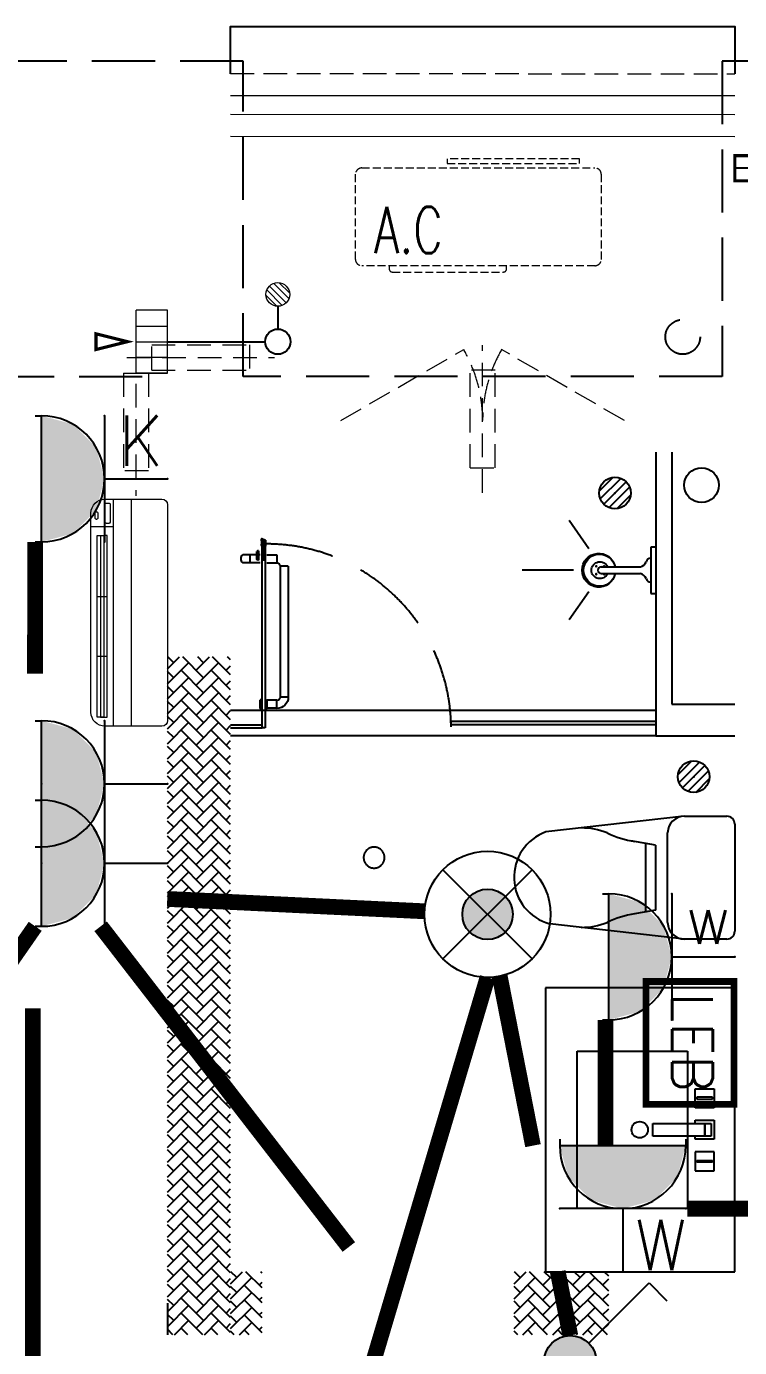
# Model space of a CAD drawing. Extents: x 3443499 to 7125205, y -1700016 to -264854.
# Drawn here: x 3692161 to 3694425, y -861485 to -857294 of the extents above; entities that cross this region are included whole.
import ezdxf
from ezdxf.enums import TextEntityAlignment as Align

# ---------------------------------------------------------------- set-up
doc = ezdxf.new("R2010")
doc.units = 0
doc.header["$LTSCALE"] = 1000
doc.header["$MEASUREMENT"] = 0
for name, pattern in [('__DASH', [0.35, 0.25, -0.1]), ('DASH', [0.35, 0.25, -0.1]), ('HIDDEN', [0.375, 0.25, -0.125])]:
    doc.linetypes.add(name, pattern=pattern)
doc.layers.get('0').update_dxf_attribs({"linetype": 'CONTINUOUS'})
for name, color, linetype in [('!校对', 2, 'CONTINUOUS'), ('EQUIP-插座', 3, 'CONTINUOUS'), ('EQUIP-照明', 3, 'CONTINUOUS'), ('IP-bath&kitchen-JOHNSON', 4, 'CONTINUOUS'), ('LVTRY', 252, 'CONTINUOUS'), ('P-bath&kitchen-JOHNSON', 4, 'CONTINUOUS'), ('TEL_TEXT', 7, 'CONTINUOUS'), ('VPIPE-中水', 122, 'CONTINUOUS'), ('VPIPE-凝结', 150, 'CONTINUOUS'), ('VPIPE-雨水', 4, 'DASH'), ('WIRE-照明', 2, 'CONTINUOUS'), ('保温', 6, 'CONTINUOUS'), ('机电标识类', 1, 'CONTINUOUS'), ('污水', 3, 'CONTINUOUS'), ('看线', 185, 'CONTINUOUS')]:
    doc.layers.add(name, color=color, linetype=linetype)
for name, color, linetype, lineweight in [('EQUIP-消防', 3, 'CONTINUOUS', 20), ('EQUIP_地漏', 7, 'CONTINUOUS', 18), ('WINDOW', 146, 'CONTINUOUS', 20), ('平面-分水线', 189, 'CONTINUOUS', 15), ('平面-栏杆', 56, 'CONTINUOUS', 15), ('平面-看线', 252, 'CONTINUOUS', 15), ('平面-空调室内机', 176, 'CONTINUOUS', 9), ('平面-空调预留孔', 252, 'CONTINUOUS', 15)]:
    doc.layers.add(name, color=color, linetype=linetype, lineweight=lineweight)
doc.styles.add('_TCH_DIM', font='SIMPLEX', dxfattribs={"bigfont": 'GBCBIG'})
doc.styles.add('_TEL_DIM', font='SIMPLEX', dxfattribs={"width": 0.8, "height": 3.5, "bigfont": 'HZTXT'})
doc.styles.add('DIM_FONT', font='SIMPLEX', dxfattribs={"width": 0.7, "bigfont": 'GBCBIG'})
doc.styles.get("Standard").update_dxf_attribs({"font": 'gbenor.shx', "bigfont": 'gbcbig.shx'})

# ---------------------------------------------------------------- blocks, each defined once
blk = doc.blocks.new('$equip$00001149')
for p, q in [((-0.354, 0.354), (0.354, -0.354)), ((0.354, 0.354), (-0.354, -0.354))]:
    blk.add_line(p, q)
for radius in [0.5, 0.2]:
    blk.add_circle((0, 0), radius)
for points in [[(-0.1, 0.173), (0.1, 0.173), (-0.173, 0.1), (0.173, 0.1)], [(0, 0.2), (0, 0.2), (-0.1, 0.173), (0.1, 0.173)], [(-0.173, 0.1), (0.173, 0.1), (-0.2, 0), (0.2, 0)], [(-0.173, -0.1), (0.173, -0.1), (-0.2, 0), (0.2, 0)], [(-0.1, -0.173), (0.1, -0.173), (-0.173, -0.1), (0.173, -0.1)], [(0, -0.2), (0, -0.2), (-0.1, -0.173), (0.1, -0.173)]]:
    blk.add_solid(points)
at = {"flags": 9}
blk.add_attdef('A', (0, 0), '', height=0.00002, dxfattribs=at)
blk = doc.blocks.new('$equip$00001962')
for p, q in [((0.147, 0.356), (0.625, 0.833)), ((0.625, 0.833), (0.766, 0.692))]:
    blk.add_line(p, q)
blk.add_circle((0, 0.208), 0.208)
for p in [(0, 0.417), (-0.208, 0.208), (0.208, 0.208), (0, 0)]:
    blk.add_point(p)
for points in [[(-0.104, 0.389), (0.104, 0.389), (-0.18, 0.313), (0.18, 0.313)], [(0, 0.417), (0, 0.417), (-0.104, 0.389), (0.104, 0.389)], [(-0.18, 0.313), (0.18, 0.313), (-0.208, 0.208), (0.208, 0.208)], [(-0.18, 0.104), (0.18, 0.104), (-0.208, 0.208), (0.208, 0.208)], [(-0.104, 0.028), (0.104, 0.028), (-0.18, 0.104), (0.18, 0.104)], [(0, 0), (0, 0), (-0.104, 0.028), (0.104, 0.028)]]:
    blk.add_solid(points)
at = {"layer": 'TEL_TEXT', "style": '_TEL_DIM', "flags": 1}
blk.add_attdef('A', text='', height=0.00002, dxfattribs=at).set_placement((0, 0), align=Align.MIDDLE_CENTER)
blk = doc.blocks.new('$equip$00001764')
for p, q in [((-0.5, 1.05), (-0.5, 1)), ((0.5, 1.05), (0.5, 1)), ((-0.5, 1), (0.5, 1)), ((0.5, 0.5), (-0.5, 0.5)), ((0, 0.5), (0, 0))]:
    blk.add_line(p, q)
blk.add_arc((0, 1), 0.5, 180, 0)
for p in [(-0.5, 0.5), (0.5, 0.5), (0, 0)]:
    blk.add_point(p)
for points in [[(0.433, 0.75), (-0.433, 0.75), (0.5, 1), (-0.5, 1)], [(0.25, 0.567), (-0.25, 0.567), (0.433, 0.75), (-0.433, 0.75)], [(0, 0.5), (0, 0.5), (0.25, 0.567), (-0.25, 0.567)]]:
    blk.add_solid(points)
at = {"color": 7, "style": '_TEL_DIM'}
blk.add_attdef('$TEXT$', text='', height=0.4, dxfattribs=at).set_placement((0.303, 0.211), align=Align.MIDDLE_CENTER)
at = {"color": 7, "style": '_TEL_DIM', "flags": 1}
blk.add_attdef('A', text='', height=0.00002, dxfattribs=at).set_placement((0, 0), align=Align.MIDDLE_CENTER)
blk = doc.blocks.new('A$C09840549')
at = {"layer": 'EQUIP-消防'}
for p, q in [((94.2, 325.2), (-268.5, 325.2)), ((94.2, 65.2), (94.2, 325.2)), ((-268.5, 65.2), (94.2, 65.2))]:
    blk.add_line(p, q, dxfattribs=at)
at = {"layer": 'EQUIP-消防', "const_width": 20}
blk.add_lwpolyline([(-268.5, 325.2), (94.2, 325.2), (94.2, 65.2), (-268.5, 65.2), (-268.5, 325.2), (94.2, 325.2)], dxfattribs=at)
at = {"layer": 'EQUIP-消防'}
for p in [(-8.5, 325.2), (94.2, 195.2), (-8.5, 65.2)]:
    blk.add_point(p, dxfattribs=at)
at = {"layer": 'EQUIP-消防', "style": '_TEL_DIM'}
blk.add_attdef('I/O', text='', height=120, dxfattribs=at).set_placement((-85.4, 202.3), align=Align.MIDDLE_CENTER)
at = {"layer": 'EQUIP-消防', "style": '_TEL_DIM', "flags": 1}
blk.add_attdef('A', text='', height=0.008, dxfattribs=at).set_placement((-8.5, 65.2), align=Align.MIDDLE_CENTER)
blk = doc.blocks.new('$equip$00001237')
for p, q in [((-0.5, 1.05), (-0.5, 1)), ((0.5, 1.05), (0.5, 1)), ((-0.5, 1), (0.5, 1)), ((0.5, 0.5), (-0.5, 0.5)), ((0, 0.5), (0, 0))]:
    blk.add_line(p, q)
blk.add_arc((0, 1), 0.5, 180, 0)
for p in [(0, 1), (-0.5, 0.5), (0.5, 0.5), (0, 0)]:
    blk.add_point(p)
for points in [[(0.433, 0.75), (-0.433, 0.75), (0.5, 1), (-0.5, 1)], [(0.25, 0.567), (-0.25, 0.567), (0.433, 0.75), (-0.433, 0.75)], [(0, 0.5), (0, 0.5), (0.25, 0.567), (-0.25, 0.567)]]:
    blk.add_solid(points)
at = {"flags": 9}
blk.add_attdef('A', (0, 0), '', height=0.00002, dxfattribs=at)
blk = doc.blocks.new('dongkong')
at = {"layer": '平面-空调预留孔', "color": 8, "linetype": 'HIDDEN', "ltscale": 0.3}
for p, q in [((-603796, 210899.9), (-603796, 210431.5)), ((-603836, 210821), (-603836, 210510.8)), ((-603836, 210821), (-603756, 210821)), ((-603756, 210821), (-603756, 210510.8))]:
    blk.add_line(p, q, dxfattribs=at)
blk.add_lwpolyline([(-603756, 210510.8), (-603836, 210510.8)], dxfattribs=at)
blk = doc.blocks.new('rtyryrtyeeretee')
at = {"layer": '平面-空调预留孔', "color": 252, "linetype": 'DASH', "ltscale": 0.1}
for p, q in [((669748.9, 343882), (669748.9, 343872)), ((669758.9, 343862), (670111.7, 343862)), ((670121.7, 343872), (670121.7, 343882))]:
    blk.add_line(p, q, dxfattribs=at)
blk.add_lwpolyline([(670402, 343882), (669662, 343882, -0.414214), (669642, 343902), (669642, 344172, -0.414214), (669662, 344192), (670402, 344192, -0.414214), (670422, 344172), (670422, 343902, -0.414214)], format="xyb", close=True, dxfattribs=at)
blk.add_lwpolyline([(670352.8, 344221.1), (669933, 344221.1), (669933, 344206), (670352.8, 344206)], close=True, dxfattribs=at)
for centre, start, end in [((669758.9, 343872), 180, 270), ((670111.7, 343872), 270, 0)]:
    blk.add_arc(centre, 10, start, end, dxfattribs=at)
at = {"layer": '平面-空调预留孔', "color": 252, "linetype": 'DASH', "ltscale": 0.1, "style": '_TCH_DIM', "width": 0.705882}
blk.add_text('A.C', height=146.88, dxfattribs=at).set_placement((669701.4, 343921.6))
blk = doc.blocks.new('DFSFSF')
at = {"layer": '平面-分水线'}
for p, q in [((697141.9, 775567.7), (697141.9, 775667.6)), ((697342.3, 775667.6), (697142.7, 775667.6)), ((697193.1, 775567.7), (697193.1, 775667.6)), ((697242.5, 775567.7), (697242.5, 775667.6)), ((697291.9, 775567.7), (697291.9, 775667.6)), ((697342.3, 775667.6), (697342.3, 775567.7)), ((697342.3, 775567.7), (697342.3, 775667.6)), ((697342.3, 775567.7), (697142.7, 775567.7))]:
    blk.add_line(p, q, dxfattribs=at)
blk = doc.blocks.new('DFGDGDGD')
at = {"layer": '平面-分水线', "const_width": 10}
blk.add_lwpolyline([(697267.5, 775440.7), (697242.5, 775540.7), (697217.5, 775440.7)], close=True, dxfattribs=at)
blk.add_blockref('DFSFSF', (0, 0))
blk = doc.blocks.new('$TwtSys$00000141')
at = {"color": 1}
for p, q in [((-47.1, 3.8), (-5, 45.9)), ((-47.1, 3.8), (-5, 45.9)), ((-43.6, -17.5), (17.5, 43.6)), ((-43.6, -17.5), (17.5, 43.6)), ((-33.2, -33.2), (33.2, 33.2)), ((-33.2, -33.2), (33.2, 33.2)), ((-16.2, -43.5), (43.8, 16.4)), ((-16.2, -43.5), (43.8, 16.4)), ((5.7, -46.1), (46.1, -5.7)), ((5.7, -46.1), (46.1, -5.7))]:
    blk.add_line(p, q, dxfattribs=at)
blk.add_circle((0, 0), 47, dxfattribs=at)
blk.add_circle((0, 0), 47, dxfattribs=at)
blk = doc.blocks.new('A$C001338C2')
at = {"color": 8}
for p, q in [((845, 303.6), (55, 303.6)), ((109.1, 214.8), (109.1, 303.6)), ((0, 248.6), (0, 22)), ((900, 22), (900, 248.6)), ((22, 0), (878, 0))]:
    blk.add_line(p, q, dxfattribs=at)
at = {"color": 8, "lineweight": 5}
for p, q in [((864.6, 278.7), (144.5, 278.7)), ((144.5, 278.7), (144.5, 265.8)), ((387, 278.7), (144.5, 278.7)), ((144.5, 278.7), (144.5, 252.9)), ((144.5, 265.8), (864.6, 265.8)), ((387, 239.9), (387, 278.7)), ((864.6, 278.7), (622, 278.7)), ((622, 278.7), (622, 239.9)), ((864.6, 252.9), (864.6, 278.7)), ((864.6, 265.8), (864.6, 239.9)), ((900, 214.8), (0, 214.8)), ((144.5, 239.9), (144.5, 252.9)), ((144.5, 252.9), (864.6, 252.9)), ((864.6, 239.9), (144.5, 239.9)), ((622, 239.9), (387, 239.9)), ((900, 143.2), (0, 143.2))]:
    blk.add_line(p, q, dxfattribs=at)
at = {"color": 8}
for points in [[(73.1, 275), (56.8, 275, -0.414214), (51.3, 280.5), (51.3, 283.4, -0.414214), (56.8, 288.9), (73.1, 288.9, -0.414214), (78.6, 283.4), (78.6, 280.5, -0.414214)], [(89.2, 226.4), (22.2, 226.4, -0.414214), (16.7, 231.9), (16.7, 243.1, -0.414214), (22.2, 248.6), (89.2, 248.6, -0.414214), (94.7, 243.1), (94.7, 231.9, -0.414214)]]:
    blk.add_lwpolyline(points, format="xyb", close=True, dxfattribs=at)
for centre, radius, start, end in [((55, 248.6), 55, 90, 180), ((845, 248.6), 55, 360, 90), ((22, 22), 22, 180, 270), ((878, 22), 22, 270, 360)]:
    blk.add_arc(centre, radius, start, end, dxfattribs=at)
blk = doc.blocks.new('GDGDGDRGDR')
at = {"linetype": '__DASH', "ltscale": 0.1}
blk.add_wipeout([(425935.1, 371498.3), (425734.9, 371498.3), (425734.9, 371418.3), (425935.1, 371418.3)], dxfattribs=at).dxf.layer = '污水'
at = {"layer": '机电标识类', "color": 250, "linetype": 'DASH', "ltscale": 400}
for p, q in [((425834.8, 371358.3), (425834.8, 371558.3)), ((425935.1, 371458.3), (425734.9, 371458.3))]:
    blk.add_line(p, q, dxfattribs=at)
at = {"layer": '污水', "linetype": '__DASH', "ltscale": 0.1, "const_width": 10}
blk.add_lwpolyline([(425935.1, 371498.3), (425734.9, 371498.3), (425734.9, 371418.3), (425935.1, 371418.3)], close=True, dxfattribs=at)
blk = doc.blocks.new('A$C263B1184')
at = {"layer": '保温', "linetype": 'ByBlock', "ltscale": 10}
h = blk.add_hatch(dxfattribs=at)
h.set_pattern_fill('AR-HBONE', color=251, scale=55)
h.set_pattern_definition([(45, (-1017960.394, -343310.663), (0, 47.4157523), [100.584, -33.528]), (135, (-1017936.686, -343286.955), (3e-15, 47.4157523), [100.584, -33.528])])
h.paths.add_polyline_path([(-8700, 6200), (-8700, 8350), (-8900, 8350), (-8900, 6200)])
h = blk.add_hatch(dxfattribs=at)
h.set_pattern_fill('AR-HBONE', color=251, scale=55)
h.set_pattern_definition([(45, (-1017760.394, -345260.66), (0, 47.4157523), [100.584, -33.528]), (135, (-1017736.686, -345236.954), (3e-15, 47.4157523), [100.584, -33.528])])
h.paths.add_polyline_path([(-8600, 6200), (-8600, 6400), (-8700, 6400), (-8700, 6200)])
h = blk.add_hatch(dxfattribs=at)
h.set_pattern_fill('AR-HBONE', color=251, scale=55)
h.set_pattern_definition([(45, (-1016860.394, -345260.66), (0, 47.4157523), [100.584, -33.528]), (135, (-1016836.686, -345236.954), (3e-15, 47.4157523), [100.584, -33.528])])
h.paths.add_polyline_path([(-7500, 6200), (-7500, 6400), (-7800, 6400), (-7800, 6200)])
at = {"layer": '保温', "color": 251, "linetype": 'ByBlock', "ltscale": 10}
blk.add_line((-8900, 6300), (-8900, 6200), dxfattribs=at)
blk = doc.blocks.new('A$C25274923')
blk.add_hatch(color=252).paths.add_polyline_path([(5000.1, 10820.6), (5001.3, 10823.3), (5009.6, 10819.9), (5008.5, 10817.1)])
at = {"color": 252, "linetype": 'DASH', "ltscale": 0.8}
for p, q in [((4940.2, 12340.3), (1660, 12340)), ((4940, 11340), (4940.2, 12340.3)), ((9659.9, 12340), (6460, 12340)), ((6460, 12340), (6460, 11340)), ((1900, 11340), (4699.9, 11340)), ((6460, 11340), (4940, 11340))]:
    blk.add_line(p, q, dxfattribs=at)
at = {"color": 252}
for p, q in [((6070.4, 10977.1), (6112.8, 11019.5)), ((6073.4, 10951.7), (6138.2, 11016.5)), ((6084.5, 10934.6), (6155.3, 11005.4)), ((6101.6, 10923.5), (6166.4, 10988.3)), ((6127, 10920.5), (6169.4, 10962.9)), ((5000.8, 10823.5), (4999.2, 10824.2)), ((5011.2, 10819.8), (4999.5, 10824.6)), ((5000.8, 10823.5), (4999.5, 10820.3)), ((5008.7, 10816.5), (4999.5, 10820.3)), ((4999.7, 10812.7), (5010.1, 10812.7)), ((5004.9, 10822.4), (5004.9, 10783.3)), ((5010.1, 10819.7), (5008.7, 10816.5)), ((5010.6, 10819.5), (5010.1, 10819.7)), ((4999.3, 10803.5), (5001.5, 10803)), ((5001.5, 10803), (4999.3, 10803.1)), ((4999.7, 10811.5), (5010.2, 10811.5)), ((4999.9, 10811.5), (4999.9, 10790.1)), ((5010.5, 10803.5), (5008.3, 10803)), ((5008.3, 10803), (5010.4, 10803)), ((5009.9, 10811.5), (5009.9, 10791.9)), ((6320.4, 10077.1), (6362.8, 10119.5)), ((6323.4, 10051.7), (6388.2, 10116.5)), ((6334.5, 10034.6), (6405.3, 10105.4)), ((6351.6, 10023.5), (6416.4, 10088.3)), ((6377, 10020.5), (6419.4, 10062.9)), ((6340.5, 9944.8), (5900.6, 9894.8)), ((6340.5, 9944.8), (6474.9, 9944.8)), ((6287.2, 9608.1), (6287.2, 9891.6)), ((6499.9, 9919.8), (6499.9, 9579.8)), ((6248.6, 9853.1), (6169.8, 9866.6)), ((6216.6, 9858.6), (6216.6, 9641.1)), ((6248.6, 9853.1), (6248.6, 9646.6)), ((6248.6, 9646.6), (6169.8, 9633.1)), ((6340.5, 9554.8), (5912.8, 9603.5)), ((6474.9, 9554.8), (6340.5, 9554.8)), ((5999.9, 9200), (6349.9, 9200)), ((5999.9, 8700.3), (5999.9, 9200)), ((6349.9, 9200), (6349.9, 8700.3)), ((6375, 9020.2), (6375, 9080.2)), ((6375, 9080.2), (6435, 9080.2)), ((6380, 9053.2), (6380, 9047.2)), ((6430, 9053.2), (6380, 9053.2)), ((6430, 9047.2), (6430, 9053.2)), ((6435, 9080.2), (6435, 9020.2)), ((6435, 9020.2), (6375, 9020.2)), ((6380, 9047.2), (6430, 9047.2)), ((6240, 8930.2), (6240, 8970.2)), ((6240, 8970.2), (6405, 8970.2)), ((6375, 8970.2), (6375, 8980.2)), ((6375, 8980.2), (6435, 8980.2)), ((6405, 8970.2), (6405, 8930.2)), ((6405, 8930.2), (6405, 8970.2)), ((6405, 8970.2), (6425, 8970.2)), ((6425, 8970.2), (6425, 8930.2)), ((6435, 8980.2), (6435, 8920.2)), ((6405, 8930.2), (6240, 8930.2)), ((6375, 8920.2), (6375, 8930.2)), ((6425, 8930.2), (6405, 8930.2)), ((6435, 8920.2), (6375, 8920.2)), ((6375, 8880.2), (6375, 8820.2)), ((6435, 8880.2), (6375, 8880.2)), ((6375, 8880.2), (6375, 8820.2)), ((6380, 8847.2), (6380, 8853.2)), ((6380, 8853.2), (6430, 8853.2)), ((6430, 8847.2), (6380, 8847.2)), ((6430, 8853.2), (6430, 8847.2)), ((6435, 8820.2), (6435, 8880.2)), ((6375, 8820.2), (6435, 8820.2)), ((6349.9, 8700.3), (5999.9, 8700.3))]:
    blk.add_line(p, q, dxfattribs=at)
blk.add_circle((6198.7, 8950.2), 26, dxfattribs=at)
for centre, radius, start, end in [((5010.9, 10806.5), 13.4, 154.9185, 209.8498), ((4999, 10823.6), 1.17, 67.467, 199.9599), ((4978.5, 10816.1), 20.6, 349.1527, 19.9599), ((4999, 10823.8), 0.5, 67.467, 199.2391), ((4975.8, 10815.7), 24, 352.9513, 19.2391), ((4991.4, 10818.2), 19.5, 343.7516, 2.5342), ((5010.4, 10819), 0.5, 1.9458, 67.267), ((4998.7, 10806.5), 13.5, 331.0221, 24.8476), ((4991.4, 10818.2), 20.5, 343.0997, 2.0085), ((5010.9, 10818.8), 1, 4.2348, 68.4734), ((5011.2, 10807), 12.4, 158.6522, 196.0549), ((5010.9, 10805.2), 11.7, 190.4823, 204.5814), ((4999.8, 10800.1), 0.5, 209.8498, 24.5814), ((5010.1, 10800.2), 0.5, 155.7717, 331.0221), ((5001.1, 10804.3), 9.42, 335.7717, 351.9846), ((4996.3, 10806.9), 14.6, 346.2853, 18.1027), ((6340.5, 9891.6), 53.3, 90, 180), ((6474.9, 9919.8), 25, 0, 90), ((5952.5, 9751.1), 152.8, 109.8819, 254.9227), ((6013, 9683.5), 224.1, 68.5202, 90), ((6226, 10155), 293.8, 243.5369, 261.4828), ((6013, 9816.2), 224.1, 270, 291.4798), ((6226, 9344.7), 293.8, 98.5172, 116.4631), ((6340.5, 9608.1), 53.3, 180, 270), ((6474.9, 9579.8), 25, 270, 0)]:
    blk.add_arc(centre, radius, start, end, dxfattribs=at)
at = {"color": 252, "linetype": '__DASH'}
for start, end in [(90.0001, 270.0001), (270.0001, 90.0001)]:
    blk.add_arc((5355.5, 9813.6), 33.3, start, end, dxfattribs=at)
at = {"color": 252}
for centre, major_axis, start_param, end_param in [((6119.9, 10970), (35.4, 35.4), 5.497787, 11.780972), ((6369.9, 10070), (-35.4, 35.4), 3.926991, 10.210176)]:
    blk.add_ellipse(centre, major_axis=major_axis, ratio=1, start_param=start_param, end_param=end_param, dxfattribs=at)
blk.add_open_spline([(5009.9, 10791.9), (5009, 10791.1), (5007.2, 10789.4), (5004, 10793.2), (5001.5, 10791.3), (4999.9, 10790.1)], degree=3, knots=[0, 0, 0, 0, 3.066329, 6.218313, 11.124135, 11.124135, 11.124135, 11.124135], dxfattribs=at)
for p in [(6119.9, 10970), (6369.9, 10070)]:
    blk.add_point(p, dxfattribs=at)
at = {"layer": 'IP-bath&kitchen-JOHNSON', "color": 252}
for p, q in [((6249.9, 11100), (6249.9, 10199.7)), ((6299.9, 11100), (6299.9, 10299.7)), ((6036.7, 10793.2), (5975, 10882.6)), ((5988.5, 10725), (5825.2, 10725)), ((6036.7, 10656.7), (5974.9, 10567.3)), ((6249.9, 10279.7), (4899.9, 10279.7)), ((6299.9, 10299.7), (6499.9, 10299.7)), ((4899.9, 10234.7), (4999.9, 10234.7)), ((4999.9, 10224.7), (4999.9, 10234.7)), ((6249.9, 10244.7), (5599.9, 10244.7)), ((5599.9, 10234.7), (5599.9, 10244.7)), ((6249.9, 10234.7), (5599.9, 10234.7)), ((4899.9, 10224.7), (4999.9, 10224.7)), ((6249.9, 10199.7), (4899.9, 10199.7)), ((6249.9, 10199.7), (6499.9, 10199.7))]:
    blk.add_line(p, q, dxfattribs=at)
at = {"layer": 'IP-bath&kitchen-JOHNSON', "color": 252, "extrusion": (0, 0, -1)}
for centre, major_axis, ratio, start_param, end_param in [((6071.1, 10725.1), (0, 51), 0.990052, 1.778622, 7.646156), ((6072.1, 10725.1), (0, 26.8), 0.994812, 1.973916, 7.450862)]:
    blk.add_ellipse(centre, major_axis=major_axis, ratio=ratio, start_param=start_param, end_param=end_param, dxfattribs=at)
at = {"layer": 'LVTRY', "color": 252}
for p, q in [((4993.7, 10774.1), (4939, 10774.1)), ((4962, 10748.8), (4962, 10774.1)), ((4985.4, 10787), (4983.1, 10784.7)), ((4983.1, 10759.4), (4983.1, 10784.7)), ((4988.3, 10787), (4985.4, 10787)), ((4985.4, 10787), (4985.4, 10769.6)), ((4985.4, 10757.1), (4985.4, 10774.5)), ((4988.3, 10787), (4988.3, 10757.1)), ((4999.9, 10224.7), (4999.9, 10811.5)), ((4999.9, 10811.5), (5009.9, 10811.5)), ((5003.7, 10787), (5001.9, 10785.3)), ((5001.9, 10784.7), (5001.9, 10785.3)), ((5010, 10787), (5003.7, 10787)), ((5003.7, 10784.7), (5003.7, 10787)), ((5007.1, 10787), (5004.8, 10784.7)), ((5004.8, 10769.6), (5004.8, 10784.7)), ((5007.1, 10768), (5007.1, 10787)), ((5007.1, 10776.1), (5007.1, 10757.1)), ((5009.9, 10811.5), (5009.9, 10224.7)), ((5010, 10757.1), (5010, 10787)), ((5015.6, 10774.1), (5047.3, 10774.1)), ((5047.3, 10774.1), (5047.3, 10748.8)), ((6249.9, 10798.6), (6234.1, 10798.6)), ((6234.1, 10798.6), (6234.1, 10651.4)), ((6249.9, 10798.6), (6249.9, 10651.4)), ((4993.7, 10748.8), (4939, 10748.8)), ((4985.4, 10757.1), (4983.1, 10759.4)), ((4988.3, 10757.1), (4985.4, 10757.1)), ((5001.9, 10759.4), (5001.9, 10758.8)), ((5003.7, 10757.1), (5001.9, 10758.8)), ((5003.7, 10759.4), (5003.7, 10757.1)), ((5010, 10757.1), (5003.7, 10757.1)), ((5004.8, 10769.6), (5004.8, 10759.4)), ((5007.1, 10757.1), (5004.8, 10759.4)), ((5015.6, 10748.8), (5047.3, 10748.8)), ((5057.6, 10738.4), (5057.7, 10322.7)), ((5083, 10738.4), (5057.6, 10738.4)), ((5083, 10738.4), (5083, 10322.7)), ((6076.4, 10735.6), (6200.6, 10735.6)), ((6076.4, 10714.5), (6200.6, 10714.5)), ((6234.1, 10651.4), (6249.9, 10651.4)), ((4996, 10314.7), (4994.3, 10312.9)), ((4994.3, 10286.4), (4994.3, 10312.9)), ((4996, 10284.7), (4996, 10314.7)), ((4998.9, 10314.7), (4996, 10314.7)), ((4998.9, 10284.7), (4998.9, 10314.7)), ((5010.4, 10314.7), (5013.3, 10314.7)), ((5010.4, 10314.7), (5010.4, 10284.7)), ((5013.3, 10314.7), (5013.3, 10284.7)), ((5013.3, 10314.7), (5015.6, 10312.4)), ((5015.6, 10312.4), (5015.6, 10287)), ((5047.3, 10312.4), (5015.6, 10312.4)), ((5047.3, 10287), (5047.3, 10312.4)), ((5083, 10322.7), (5057.7, 10322.7)), ((4998.9, 10284.7), (4996, 10284.7)), ((5010.4, 10284.7), (5013.3, 10284.7)), ((5013.3, 10284.7), (5015.6, 10287)), ((5047.3, 10287), (5015.6, 10287)), ((5009.9, 10224.7), (4999.9, 10224.7)), ((6499.9, 9400), (5899.9, 9400)), ((5899.9, 9400), (5899.9, 8500)), ((6499.9, 8500), (6499.9, 9400)), ((5899.9, 8500), (6499.9, 8500))]:
    blk.add_line(p, q, dxfattribs=at)
for centre, radius, start, end in [((4947.6, 10761.5), 15.3, 124.0384, 235.947), ((6076.4, 10725.1), 10.5, 89.9915, 269.9915), ((6192.4, 10764.1), 29.7, 286.0573, 334.4592), ((6233.5, 10748.2), 14.6, 87.5818, 167.6166), ((6192.3, 10685.8), 29.9, 25.5934, 74.1055), ((6233.5, 10701.8), 14.6, 192.3665, 272.4012)]:
    blk.add_arc(centre, radius, start, end, dxfattribs=at)
at = {"layer": 'LVTRY', "color": 252, "extrusion": (0, 0, -1)}
for centre, major_axis, ratio, start_param, end_param in [((6068.6, 10725.1), (0, 53.6), 0.987577, 1.76809, 7.656688), ((5047.3, 10738.4), (7.33, 7.33), 1, -0.78527, 0.785526), ((6060.7, 10737.5), (-1.43, 0), 0.85, 4.712389, 10.995574), ((6085.2, 10737.5), (-1.43, 0), 0.85, 4.712389, 10.995574), ((6060.7, 10712.6), (-1.43, 0), 0.85, 4.712389, 10.995574), ((6085.2, 10712.6), (-1.43, 0), 0.85, 4.712389, 10.995574), ((5047.3, 10322.7), (7.33, 7.33), 1, 0.785526, 2.356322), ((5047.3, 10322.7), (-25.3, 25.3), 1, 2.356322, 3.927118)]:
    blk.add_ellipse(centre, major_axis=major_axis, ratio=ratio, start_param=start_param, end_param=end_param, dxfattribs=at)
at = {"layer": 'P-bath&kitchen-JOHNSON', "color": 252, "linetype": 'DASH'}
blk.add_arc((5013.7, 10222.2), 586.2, 0.6078, 90.2033, dxfattribs=at)
at = {"layer": 'VPIPE-中水', "color": 252, "linetype": 'Continuous'}
blk.add_circle((6394.8, 10995), 55, dxfattribs=at)
at = {"layer": 'VPIPE-凝结', "color": 252}
blk.add_line((4700, 11450), (5010, 11450), dxfattribs=at)
blk.add_lwpolyline([(5050, 11562.4), (5050, 11490)], dxfattribs=at)
blk.add_circle((5050, 11450), 40, dxfattribs=at)
at = {"layer": 'VPIPE-雨水', "color": 252}
blk.add_circle((6335, 11465), 55, dxfattribs=at)
at = {"layer": 'WINDOW', "color": 252, "linetype": 'DASH', "ltscale": 0.3}
for points in [[(5250, 11200), (5639.8, 11424.9, -0.131605), (5700, 11200)], [(6150, 11200), (5760.2, 11424.9, 0.131605), (5700, 11200)]]:
    blk.add_lwpolyline(points, format="xyb", dxfattribs=at)
at = {"layer": '平面-栏杆', "color": 252}
for points in [[(6500, 12230), (4900, 12230.3)], [(6500, 12170), (4900, 12170.3)]]:
    blk.add_lwpolyline(points, dxfattribs=at)
at = {"layer": '平面-看线', "color": 252, "linetype": 'DASH', "ltscale": 0.3}
blk.add_line((4900, 12300.3), (6500, 12300), dxfattribs=at)
at = {"layer": '平面-看线', "color": 252}
blk.add_lwpolyline([(6500, 12100), (4900, 12100.3)], dxfattribs=at)
at = {"layer": '看线', "color": 252, "ltscale": 0.5}
blk.add_lwpolyline([(4900, 12300), (4900, 12450), (6500, 12450), (6500, 12300)], dxfattribs=at)
at = {"color": 252}
for name, p in [('rtyryrtyeeretee', (-664345.6, -332191)), ('A$C263B1184', (13600, 2100))]:
    blk.add_blockref(name, p, dxfattribs=at)
at = {"color": 252, "rotation": 270}
blk.add_blockref('DFGDGDGD', (-770967.6, 708692.5), dxfattribs=at)
at = {"layer": 'EQUIP_地漏', "color": 252, "xscale": -0.8, "yscale": -0.8, "zscale": 0.8, "rotation": 270}
blk.add_blockref('$TwtSys$00000141', (5050, 11600), dxfattribs=at)
at = {"layer": '平面-空调室内机', "color": 252, "ltscale": 0.3}
blk.add_blockref('dongkong', (608395.9, -199470.7), dxfattribs=at)
at = {"layer": '平面-空调室内机', "color": 252, "ltscale": 0.3, "rotation": 90}
blk.add_blockref('dongkong', (215470.7, 615196), dxfattribs=at)
at = {"layer": '平面-空调室内机', "color": 252, "ltscale": 0.3, "xscale": -1, "rotation": 180}
blk.add_blockref('dongkong', (609496, 221870.8), dxfattribs=at)
at = {"layer": '平面-空调预留孔', "color": 252, "xscale": -0.8000000000465648, "yscale": 0.8000000000465648, "zscale": 0.8000000000465646, "rotation": 89.99999976656984}
blk.add_blockref('A$C001338C2', (4699.9, 10950.3), dxfattribs=at)
at = {"layer": 'LVTRY', "color": 252, "style": 'DIM_FONT', "text_generation_flag": 4, "width": 0.8, "flags": 9}
for tag, p in [('YSIZE', (10837.5, 12299)), ('XSIZE', (10837.5, 12299)), ('YSIZE', (38237.5, 12299)), ('XSIZE', (38237.5, 12299)), ('YSIZE', (38237.7, 12299)), ('XSIZE', (38237.7, 12299))]:
    blk.add_attdef(tag, p, '', height=0.5, rotation=90, dxfattribs=at)
at = {"layer": 'LVTRY', "color": 252, "style": 'DIM_FONT', "width": 0.8, "flags": 9}
for tag, p in [('YSIZE', (16562.5, 12299)), ('XSIZE', (16562.5, 12299)), ('YSIZE', (43962.5, 12299)), ('XSIZE', (43962.5, 12299)), ('YSIZE', (43962.7, 12299)), ('XSIZE', (43962.7, 12299))]:
    blk.add_attdef(tag, p, '', height=0.5, rotation=90, dxfattribs=at)
at = {"color": 252}
blk.add_blockref('GDGDGDRGDR', (-419234.8, -359458.3), dxfattribs=at)

msp = doc.modelspace()

# ---------------------------------------------------------------- linework, layer by layer
at = {"layer": 'WIRE-照明', "color": 2, "const_width": 50}
for points in [[(3692188.4, -859347), (3692189.1, -858929)], [(3692608.2, -860061.5), (3693424.9, -860100.7)], [(3692007.7, -860409.4), (3692189.1, -860148.4)], [(3693663.3, -860306.5), (3693768.9, -860844.1)], [(3694259, -861043.9), (3694770.4, -861043.9)], [(3693847.5, -861243.9), (3693887.2, -861446.1)]]:
    msp.add_lwpolyline(points, dxfattribs=at)
at = {"layer": 'WIRE-照明', "color": 2, "linetype": 'Continuous', "const_width": 50}
for points in [[(3692181.9, -862091.1), (3692181.9, -860408.9)], [(3693999.2, -860445.3), (3693999.2, -860843.9)]]:
    msp.add_lwpolyline(points, dxfattribs=at)

# ---------------------------------------------------------------- block references
at = {"layer": 'EQUIP-插座', "color": 2}
ref = msp.add_blockref('$equip$00001764', (3692609.1, -858729), dxfattribs=dict(at, xscale=400.0000000000008, yscale=400.0000000000008, zscale=400.0000000000008, rotation=89.99999248656573))
ref.add_attrib('$TEXT$', 'K', dxfattribs={"layer": '0', "color": 7, "height": 160, "style": '_TEL_DIM'}).set_placement((3692524.7, -858607.8), align=Align.MIDDLE_CENTER)
at = {"layer": 'EQUIP-插座', "color": 2, "xscale": 400.0000000000008, "yscale": 400.0000000000008, "zscale": 400.0000000000008, "rotation": 89.99999248656573}
msp.add_blockref('$equip$00001237', (3692609.1, -859948.4), dxfattribs=at)
at = {"layer": 'EQUIP-插座', "color": 2}
ref = msp.add_blockref('$equip$00001764', (3694409.2, -860245.3), dxfattribs=dict(at, xscale=400, yscale=400, zscale=400, rotation=90))
ref.add_attrib('$TEXT$', 'w', dxfattribs={"layer": '0', "color": 7, "height": 160, "style": '_TEL_DIM'}).set_placement((3694324.8, -860124.1), align=Align.MIDDLE_CENTER)
at = {"layer": 'EQUIP-插座', "color": 2, "xscale": 400, "yscale": 400, "zscale": 400}
msp.add_blockref('$equip$00001764', (3694053.7, -861243.9), dxfattribs=at).add_auto_attribs({'$TEXT$': 'W'})
at = {"layer": 'EQUIP-消防'}
ref = msp.add_blockref('A$C09840549', (3694057.7, -860424.7), dxfattribs=dict(at, xscale=-1.073825519531965, yscale=1.073825119296089, zscale=1.073825503355705, rotation=270))
ref.add_attrib('I/O', 'LEB', dxfattribs={"color": 7, "height": 128.86, "rotation": 270, "style": '_TEL_DIM'}).set_placement((3694274.9, -860516.3), align=Align.MIDDLE_CENTER)
at = {"layer": 'EQUIP-照明', "color": 1, "xscale": 400, "yscale": 400, "zscale": 400}
msp.add_blockref('$equip$00001149', (3693624.7, -860110.3), dxfattribs=at)
at = {"layer": 'EQUIP-照明', "color": 2, "xscale": 400, "yscale": 400, "zscale": 400}
msp.add_blockref('$equip$00001962', (3693887.2, -861612.8), dxfattribs=at)

# ---------------------------------------------------------------- next in the draw order: block references
at = {"layer": '!校对'}
msp.add_blockref('A$C25274923', (3687909.1, -869743.9), dxfattribs=at)

# ---------------------------------------------------------------- next in the draw order: linework, layer by layer
at = {"layer": 'WIRE-照明', "color": 2, "const_width": 50}
for points in [[(3693184.5, -861165.5), (3692396.8, -860148.4)], [(3693173.2, -861827.9), (3693624.7, -860310.3)]]:
    msp.add_lwpolyline(points, dxfattribs=at)

# ---------------------------------------------------------------- next in the draw order: block references
at = {"layer": 'EQUIP-插座', "xscale": 400, "yscale": 400, "zscale": 400, "rotation": 90}
msp.add_blockref('$equip$00001237', (3692609.1, -859696.2), dxfattribs=at)

doc.saveas('drawing.dxf')
